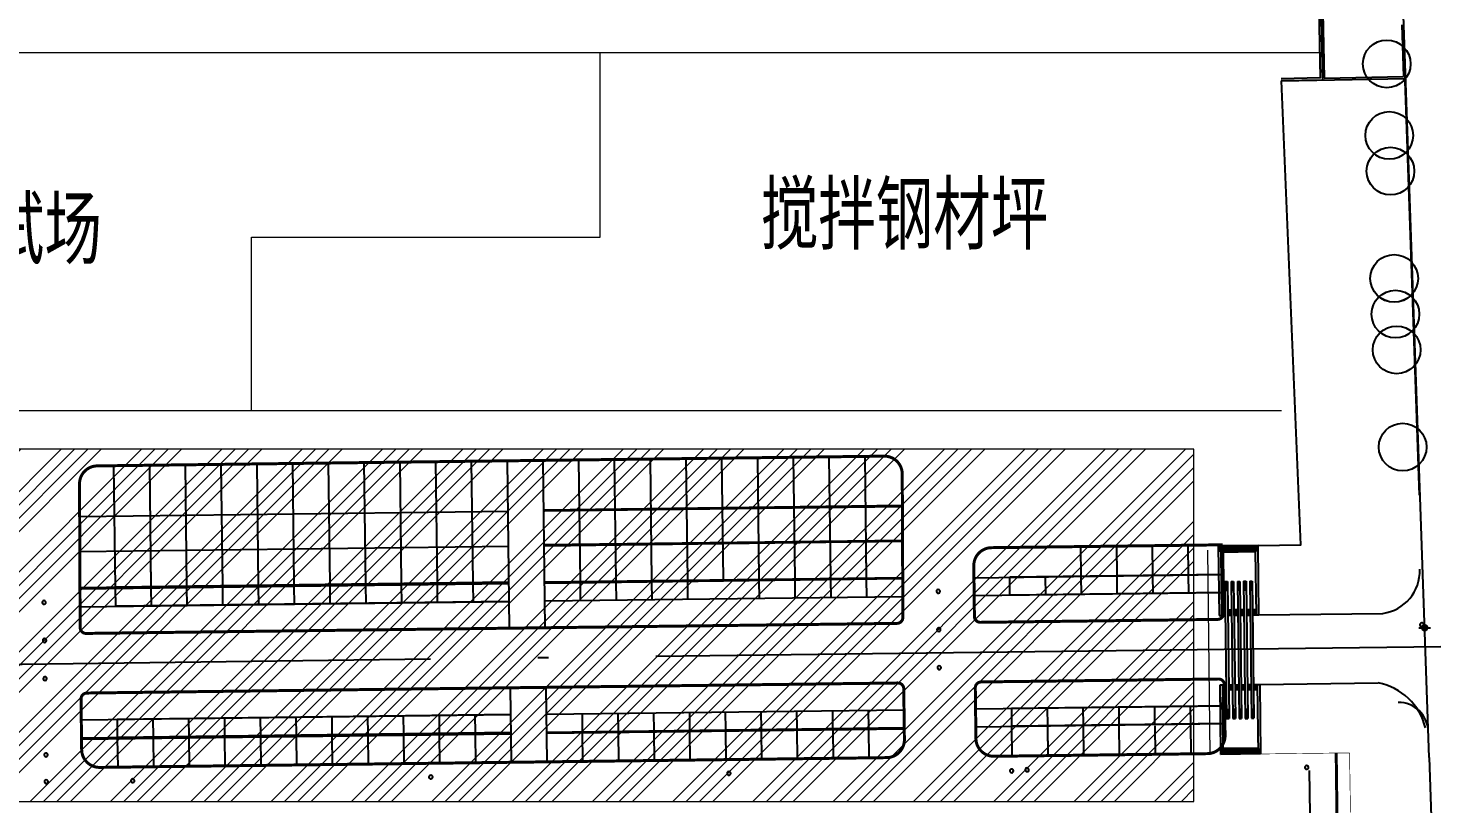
# Model space of a CAD drawing. Extents: x 60102 to 11003895, y 103457 to 3214550.
# Drawn here: x 10125695 to 10364218, y 2703442 to 2833474 of the extents above; entities that cross this region are included whole.
import ezdxf

# ---------------------------------------------------------------- set-up
doc = ezdxf.new("R2010")
doc.units = 0
doc.header["$LTSCALE"] = 10
doc.linetypes.add('DOTE', pattern=[2.42, 2, -0.2, 0.02, -0.2])
doc.layers.get('0').update_dxf_attribs({"linetype": 'CONTINUOUS', "lineweight": 0})
for name, color, linetype in [('01', 7, 'CONTINUOUS'), ('11', 3, 'CONTINUOUS'), ('DIM_COOR', 3, 'CONTINUOUS'), ('PUB_HATCH', 8, 'CONTINUOUS'), ('STAIR', 2, 'CONTINUOUS'), ('WINDOW', 2, 'CONTINUOUS'), ('x-ozt-rev$0$ZW-树', 253, 'CONTINUOUS'), ('x-ozt-rev$0$ZW-道路-缘石', 253, 'CONTINUOUS'), ('ZW-树', 8, 'CONTINUOUS'), ('ZW-道路-缘石', 7, 'CONTINUOUS'), ('围墙', 6, 'FENCELINE2'), ('散水', 2, 'CONTINUOUS'), ('本院设计厂区道路', 161, 'CONTINUOUS'), ('本院设计厂区道路中心', 2, 'DOTE'), ('本院设计标高', 31, 'CONTINUOUS'), ('路緣', 140, 'CONTINUOUS')]:
    doc.layers.add(name, color=color, linetype=linetype)
doc.layers.add('frame', color=7, linetype='CONTINUOUS', lineweight=0)
doc.styles.get("Standard").update_dxf_attribs({"font": 'isocp.shx', "width": 0.707, "height": 10, "bigfont": 'intecad.shx'})
doc.linetypes.add('FENCELINE2', pattern='A,0.25,-0.1,[132,ltypeshp.shx,S=0.1,R=0,X=-0.1,Y=0],-0.1,1', length=1.45)

# ---------------------------------------------------------------- blocks, each defined once
blk = doc.blocks.new('A')
at = {"layer": 'ZW-树', "linetype": 'Continuous'}
blk.add_circle((0, 0), 4, dxfattribs=at)
blk = doc.blocks.new('道路标高')
at = {"layer": '本院设计标高', "const_width": 490}
blk.add_lwpolyline([(-113, -217, 1), (113, 217, 1)], format="xyb", close=True, dxfattribs=at)
blk = doc.blocks.new('x-ozt-rev$0$A')
at = {"layer": 'x-ozt-rev$0$ZW-树', "linetype": 'Continuous'}
blk.add_circle((0, 0), 4, dxfattribs=at)

msp = doc.modelspace()

# ---------------------------------------------------------------- hatches: boundary and pattern name
at = {"layer": '01', "lineweight": 0}
h = msp.add_hatch(dxfattribs=at)
h.set_pattern_fill('ANSI34', color=3, scale=500, style=0)
h.paths.add_polyline_path([(9972825.285, 2703805.901), (10321181.142, 2703805.901), (10321181.142, 2729288.152), (9972825.285, 2724965.739), (9972825.285, 2703805.901)])
h.paths.add_polyline_path([(9972825.285, 2742539.867), (9972825.285, 2724965.739), (10321181.142, 2729288.152), (10321181.142, 2762877.517), (9972825.285, 2762877.517)])
h.paths.add_polyline_path([(9990481.447, 2704966.208, -1), (9990764.949, 2705525.678, -1), (9990481.447, 2704966.208)], flags=16)
h.paths.add_polyline_path([(10008671.975, 2707909.179), (9996672.899, 2707760.294), (9990673.361, 2707685.851), (9984673.823, 2707611.409), (9981674.054, 2707574.187, -0.4142135624), (9978637.063, 2710536.735), (9978614.73, 2712336.597), (9978612.249, 2712536.581), (9978575.028, 2715536.35), (9984574.566, 2715610.793), (9990574.104, 2715685.235), (9996573.642, 2715759.678), (10002573.181, 2715834.12), (10008572.719, 2715908.563), (10014572.257, 2715983.005), (10014609.478, 2712983.236), (10008609.94, 2712908.794), (10002610.402, 2712834.351), (9996610.864, 2712759.909), (9990611.325, 2712685.466), (9984611.787, 2712611.024), (9978612.249, 2712536.581), (9978614.73, 2712336.597), (9984614.269, 2712411.039), (9990613.807, 2712485.482), (9996613.345, 2712559.924), (10008612.421, 2712708.809), (10014611.96, 2712783.252), (10014671.514, 2707983.621), (10008671.975, 2707909.179)], flags=16)
h.paths.add_polyline_path([(9978263.752, 2728682.571, -1), (9978547.253, 2729242.041, -1), (9978263.752, 2728682.571)], flags=16)
h.paths.add_polyline_path([(9978299.47, 2750042.066), (9984146.441, 2750114.615), (9990145.979, 2750189.058), (9996145.517, 2750263.5), (10002145.056, 2750337.943), (10008144.594, 2750412.386), (10014144.132, 2750486.828), (10014219.675, 2744398.639), (10014296.82, 2738181.297), (10008297.281, 2738106.854), (10002297.743, 2738032.412), (9996298.205, 2737957.969), (9990298.667, 2737883.527), (9984299.129, 2737809.084), (9978353.372, 2737735.309), (9978354.248, 2737535.304), (9984301.61, 2737609.1), (9990301.148, 2737683.542), (9996300.686, 2737757.985), (10002300.225, 2737832.427), (10008299.763, 2737906.87), (10014299.301, 2737981.312), (10014336.522, 2734981.543), (10008336.984, 2734907.101), (10002337.446, 2734832.658), (9996337.908, 2734758.215), (9990338.37, 2734683.773), (9984338.831, 2734609.33), (9978367.388, 2734535.237), (9978354.248, 2737535.304), (9978353.372, 2737735.309), (9978326.138, 2743953.271)], flags=16)

# ---------------------------------------------------------------- linework, layer by layer
at = {"color": 0, "ltscale": 0.5}
for p, q in [((10325763.503, 2745621.873, 0), (10325760.559, 2745859.084, 0)), ((10325846.829, 2745622.907, 0), (10325843.886, 2745860.118, 0)), ((10326171.477, 2712742.029, 0), (10326174.42, 2712504.818, 0)), ((10326254.804, 2712743.062, 0), (10326257.747, 2712505.852, 0))]:
    msp.add_line(p, q, dxfattribs=at)
at = {"color": 0, "ltscale": 0.5, "extrusion": (2.48879e-24, 3.08811e-26, -1)}
for centre, major_axis, ratio, start_param, end_param in [((10325803.962, 2745918.967, 0), (-66.434, 1.879), 0.9999999926, -0.0406873627, 6.2424979445), ((10326219.295, 2712446.03, 0), (-66.457, -0.69), 0.9999999928, -0.0020222816, 6.2811630256)]:
    msp.add_ellipse(centre, major_axis=major_axis, ratio=ratio, start_param=start_param, end_param=end_param, dxfattribs=at)
at = {"layer": '01', "lineweight": 0}
for p, q in [((10342830.49, 2829355.219), (9974097.04, 2829355.219)), ((10221563.73, 2798463.44), (10221563.73, 2829355.219)), ((10163097.04, 2769377.639), (10163097.04, 2798463.44)), ((10163097.04, 2798463.44), (10221563.73, 2798463.44)), ((10063097.04, 2769377.639), (10335867.951, 2769377.639))]:
    msp.add_line(p, q, dxfattribs=at)
at = {"layer": '01', "color": 0, "lineweight": 0}
msp.add_lwpolyline([(9972825.285, 2703805.901), (10321181.142, 2703805.901), (10321181.142, 2762877.517), (9972825.285, 2762877.517)], close=True, dxfattribs=at)
at = {"layer": '11', "color": 3, "linetype": 'Continuous', "lineweight": 0}
msp.add_line((10323432.158, 2745925.932, 0), (10323857.024, 2711684.761, 0), dxfattribs=at)
at = {"layer": 'DIM_COOR', "color": 0, "linetype": 'Continuous'}
for p, q in [((10359889.029, 2731930.788), (10359864.215, 2733930.634)), ((10358876.699, 2732918.304), (10360876.545, 2732943.118))]:
    msp.add_line(p, q, dxfattribs=at)
at = {"layer": 'frame', "color": 0}
msp.add_line((10356397.471, 2831110.224), (10358844.421, 2760242.318), dxfattribs=at)
at = {"layer": 'PUB_HATCH', "color": 0}
for p, q in [((10325263.751, 2746614.588, 0), (10331929.908, 2746697.302, 0)), ((10325264.534, 2746551.529, 0), (10331930.69, 2746634.243, 0)), ((10325265.392, 2746482.397, 0), (10331931.554, 2746565.111, 0)), ((10325266.344, 2746405.607, 0), (10331932.501, 2746488.321, 0)), ((10325267.052, 2746348.606, 0), (10331933.208, 2746431.32, 0)), ((10325268.215, 2746254.883, 0), (10331934.365, 2746337.597, 0)), ((10325269.993, 2746111.528, 0), (10331936.143, 2746194.242, 0)), ((10325272.104, 2745941.424, 0), (10331938.254, 2746024.138, 0)), ((10328463.235, 2740631.14, 0), (10328879.869, 2740636.31, 0)), ((10329504.821, 2740644.064, 0), (10329921.456, 2740649.234, 0)), ((10330546.408, 2740656.988, 0), (10330963.042, 2740662.158, 0)), ((10326380.062, 2740605.292, 0), (10326796.696, 2740610.462, 0)), ((10326381.054, 2740525.313, 0), (10326797.689, 2740530.482, 0)), ((10326382.066, 2740443.752, 0), (10326798.701, 2740448.921, 0)), ((10326383.076, 2740362.337, 0), (10326799.711, 2740367.507, 0)), ((10326385.108, 2740198.636, 0), (10326801.742, 2740203.806, 0)), ((10326387.57, 2740000.17, 0), (10326804.205, 2740005.34, 0)), ((10326391.404, 2739691.156, 0), (10326808.039, 2739696.325, 0)), ((10326395.109, 2739392.611, 0), (10326811.743, 2739397.781, 0)), ((10327421.648, 2740618.216, 0), (10327838.283, 2740623.386, 0)), ((10327422.641, 2740538.237, 0), (10327839.275, 2740543.406, 0)), ((10327423.653, 2740456.676, 0), (10327840.287, 2740461.845, 0)), ((10327424.663, 2740375.262, 0), (10327841.297, 2740380.431, 0)), ((10327426.694, 2740211.56, 0), (10327843.329, 2740216.73, 0)), ((10327429.157, 2740013.094, 0), (10327845.791, 2740018.264, 0)), ((10327432.991, 2739704.08, 0), (10327849.625, 2739709.249, 0)), ((10327436.695, 2739405.535, 0), (10327853.33, 2739410.705, 0)), ((10328464.227, 2740551.161, 0), (10328880.862, 2740556.33, 0)), ((10328465.239, 2740469.6, 0), (10328881.874, 2740474.769, 0)), ((10328466.249, 2740388.186, 0), (10328882.884, 2740393.355, 0)), ((10328468.281, 2740224.484, 0), (10328884.915, 2740229.654, 0)), ((10328470.743, 2740026.018, 0), (10328887.378, 2740031.188, 0)), ((10328474.577, 2739717.004, 0), (10328891.212, 2739722.173, 0)), ((10328478.282, 2739418.459, 0), (10328894.916, 2739423.629, 0)), ((10329505.814, 2740564.085, 0), (10329922.448, 2740569.255, 0)), ((10329506.826, 2740482.524, 0), (10329923.46, 2740487.694, 0)), ((10329507.836, 2740401.11, 0), (10329924.47, 2740406.279, 0)), ((10329509.867, 2740237.408, 0), (10329926.502, 2740242.578, 0)), ((10329512.33, 2740038.942, 0), (10329928.964, 2740044.112, 0)), ((10329516.164, 2739729.928, 0), (10329932.799, 2739735.097, 0)), ((10329519.868, 2739431.383, 0), (10329936.503, 2739436.553, 0)), ((10330547.4, 2740577.009, 0), (10330964.035, 2740582.179, 0)), ((10330548.412, 2740495.448, 0), (10330965.047, 2740500.618, 0)), ((10330549.422, 2740414.034, 0), (10330966.057, 2740419.203, 0)), ((10330551.454, 2740250.332, 0), (10330968.088, 2740255.502, 0)), ((10330553.916, 2740051.866, 0), (10330970.551, 2740057.036, 0)), ((10330557.75, 2739742.852, 0), (10330974.385, 2739748.021, 0)), ((10330561.455, 2739444.307, 0), (10330978.089, 2739449.477, 0)), ((10325815.01, 2735764.149, 0), (10326440.035, 2735771.904, 0)), ((10325818.11, 2735514.168, 0), (10326443.136, 2735521.924, 0)), ((10325821.21, 2735264.187, 0), (10326446.238, 2735271.943, 0)), ((10326856.669, 2735777.074, 0), (10327481.621, 2735784.828, 0)), ((10326859.771, 2735527.093, 0), (10327484.723, 2735534.848, 0)), ((10326862.873, 2735277.112, 0), (10327487.825, 2735284.867, 0)), ((10327898.256, 2735789.998, 0), (10328523.208, 2735797.752, 0)), ((10327901.357, 2735540.017, 0), (10328526.309, 2735547.772, 0)), ((10327904.459, 2735290.036, 0), (10328529.411, 2735297.791, 0)), ((10328939.842, 2735802.922, 0), (10329564.794, 2735810.676, 0)), ((10328942.944, 2735552.941, 0), (10329567.896, 2735560.696, 0)), ((10328946.046, 2735302.96, 0), (10329570.998, 2735310.715, 0)), ((10329981.429, 2735815.846, 0), (10330606.381, 2735823.6, 0)), ((10329984.53, 2735565.865, 0), (10330609.482, 2735573.62, 0)), ((10329987.632, 2735315.885, 0), (10330612.584, 2735323.639, 0)), ((10331023.015, 2735828.77, 0), (10331647.894, 2735836.524, 0)), ((10331026.117, 2735578.789, 0), (10331650.995, 2735586.543, 0)), ((10331029.219, 2735328.809, 0), (10331654.095, 2735336.562, 0)), ((10325972.245, 2723097.958, 0), (10326597.197, 2723105.713, 0)), ((10325975.347, 2722847.977, 0), (10326600.299, 2722855.732, 0)), ((10325978.449, 2722597.997, 0), (10326603.401, 2722605.751, 0)), ((10327013.832, 2723110.882, 0), (10327638.784, 2723118.637, 0)), ((10327016.933, 2722860.901, 0), (10327641.885, 2722868.656, 0)), ((10327020.035, 2722610.921, 0), (10327644.987, 2722618.675, 0)), ((10328055.418, 2723123.806, 0), (10328680.37, 2723131.561, 0)), ((10328058.52, 2722873.825, 0), (10328683.472, 2722881.58, 0)), ((10328061.622, 2722623.845, 0), (10328686.574, 2722631.599, 0)), ((10329097.005, 2723136.73, 0), (10329721.957, 2723144.485, 0)), ((10329100.106, 2722886.749, 0), (10329725.058, 2722894.504, 0)), ((10329103.208, 2722636.769, 0), (10329728.16, 2722644.523, 0)), ((10330138.591, 2723149.654, 0), (10330763.543, 2723157.409, 0)), ((10330141.693, 2722899.674, 0), (10330766.645, 2722907.428, 0)), ((10330144.795, 2722649.693, 0), (10330769.747, 2722657.447, 0)), ((10331180.178, 2723162.578, 0), (10331805.13, 2723170.333, 0)), ((10331183.28, 2722912.598, 0), (10331808.231, 2722920.352, 0)), ((10331186.381, 2722662.617, 0), (10331811.333, 2722670.371, 0)), ((10326648.326, 2718985.044, 0), (10327064.961, 2718990.214, 0)), ((10326652.031, 2718686.5, 0), (10327068.665, 2718691.669, 0)), ((10326655.865, 2718377.485, 0), (10327072.5, 2718382.655, 0)), ((10326658.328, 2718179.019, 0), (10327074.962, 2718184.189, 0)), ((10326660.359, 2718015.318, 0), (10327076.993, 2718020.487, 0)), ((10326661.369, 2717933.904, 0), (10327078.004, 2717939.073, 0)), ((10326662.381, 2717852.343, 0), (10327079.016, 2717857.512, 0)), ((10326663.373, 2717772.363, 0), (10327080.008, 2717777.533, 0)), ((10327689.913, 2718997.968, 0), (10328106.548, 2719003.138, 0)), ((10327693.617, 2718699.424, 0), (10328110.252, 2718704.593, 0)), ((10327697.452, 2718390.409, 0), (10328114.086, 2718395.579, 0)), ((10327699.914, 2718191.943, 0), (10328116.549, 2718197.113, 0)), ((10327701.945, 2718028.242, 0), (10328118.58, 2718033.411, 0)), ((10327702.956, 2717946.828, 0), (10328119.59, 2717951.997, 0)), ((10327703.968, 2717865.267, 0), (10328120.602, 2717870.436, 0)), ((10327704.96, 2717785.287, 0), (10328121.595, 2717790.457, 0)), ((10328731.5, 2719010.892, 0), (10329148.134, 2719016.062, 0)), ((10328735.204, 2718712.348, 0), (10329151.838, 2718717.517, 0)), ((10328739.038, 2718403.333, 0), (10329155.673, 2718408.503, 0)), ((10328741.501, 2718204.867, 0), (10329158.135, 2718210.037, 0)), ((10328743.532, 2718041.166, 0), (10329160.167, 2718046.336, 0)), ((10328744.542, 2717959.752, 0), (10329161.177, 2717964.921, 0)), ((10328745.554, 2717878.191, 0), (10329162.189, 2717883.36, 0)), ((10328746.546, 2717798.211, 0), (10329163.181, 2717803.381, 0)), ((10329773.086, 2719023.816, 0), (10330189.721, 2719028.986, 0)), ((10329776.79, 2718725.272, 0), (10330193.425, 2718730.441, 0)), ((10329780.625, 2718416.258, 0), (10330197.259, 2718421.427, 0)), ((10329783.087, 2718217.791, 0), (10330199.722, 2718222.961, 0)), ((10329785.118, 2718054.09, 0), (10330201.753, 2718059.26, 0)), ((10329786.129, 2717972.676, 0), (10330202.763, 2717977.845, 0)), ((10329787.141, 2717891.115, 0), (10330203.775, 2717896.284, 0)), ((10329788.133, 2717811.135, 0), (10330204.768, 2717816.305, 0)), ((10330814.673, 2719036.74, 0), (10331231.307, 2719041.91, 0)), ((10330818.377, 2718738.196, 0), (10331235.011, 2718743.365, 0)), ((10330822.211, 2718429.182, 0), (10331238.846, 2718434.351, 0)), ((10330824.674, 2718230.715, 0), (10331241.308, 2718235.885, 0)), ((10330826.705, 2718067.014, 0), (10331243.34, 2718072.184, 0)), ((10330827.715, 2717985.6, 0), (10331244.35, 2717990.769, 0)), ((10330828.727, 2717904.039, 0), (10331245.362, 2717909.208, 0)), ((10330829.72, 2717824.059, 0), (10331246.354, 2717829.229, 0)), ((10325688.158, 2712410.383, 0), (10332354.308, 2712493.097, 0)), ((10325690.269, 2712240.279, 0), (10332356.419, 2712322.993, 0)), ((10325692.048, 2712096.924, 0), (10332358.198, 2712179.638, 0)), ((10325693.211, 2712003.201, 0), (10332359.367, 2712085.915, 0)), ((10325693.918, 2711946.2, 0), (10332360.074, 2712028.914, 0)), ((10325694.871, 2711869.41, 0), (10332361.033, 2711952.124, 0)), ((10325695.728, 2711800.278, 0), (10332361.885, 2711882.992, 0)), ((10325696.511, 2711737.22, 0), (10332362.667, 2711819.933, 0))]:
    msp.add_line(p, q, dxfattribs=at)
at = {"layer": 'STAIR', "color": 0}
for p, q in [((10326379.032, 2740688.288, 0), (10326795.667, 2740693.458, 0)), ((10326379.032, 2740688.288, 0), (10326664.403, 2717689.367, 0)), ((10326795.667, 2740693.458, 0), (10327081.038, 2717694.537, 0)), ((10327420.618, 2740701.212, 0), (10327837.253, 2740706.382, 0)), ((10327420.618, 2740701.212, 0), (10327705.99, 2717702.291, 0)), ((10327837.253, 2740706.382, 0), (10328122.624, 2717707.461, 0)), ((10328462.205, 2740714.136, 0), (10328878.84, 2740719.306, 0)), ((10328462.205, 2740714.136, 0), (10328747.576, 2717715.215, 0)), ((10328878.84, 2740719.306, 0), (10329164.211, 2717720.385, 0)), ((10329503.791, 2740727.06, 0), (10329920.426, 2740732.23, 0)), ((10329503.791, 2740727.06, 0), (10329789.163, 2717728.139, 0)), ((10329920.426, 2740732.23, 0), (10330205.797, 2717733.309, 0)), ((10330545.378, 2740739.984, 0), (10330962.013, 2740745.154, 0)), ((10330545.378, 2740739.984, 0), (10330830.749, 2717741.063, 0)), ((10330962.013, 2740745.154, 0), (10331247.384, 2717746.233, 0)), ((10326814.281, 2739193.228, 0), (10326397.647, 2739188.058, 0)), ((10327855.868, 2739206.152, 0), (10327439.233, 2739200.982, 0)), ((10328897.454, 2739219.076, 0), (10328480.82, 2739213.906, 0)), ((10329939.041, 2739232, 0), (10329522.406, 2739226.83, 0)), ((10330980.627, 2739244.924, 0), (10330563.993, 2739239.754, 0)), ((10325969.143, 2723347.955, 0), (10326060.665, 2715971.917, 0)), ((10331802.025, 2723420.555, 0), (10331946.774, 2711754.795, 0)), ((10327062.423, 2719194.767, 0), (10326645.788, 2719189.597, 0)), ((10328104.01, 2719207.691, 0), (10327687.375, 2719202.521, 0)), ((10329145.596, 2719220.615, 0), (10328728.961, 2719215.445, 0)), ((10330187.183, 2719233.539, 0), (10329770.548, 2719228.369, 0)), ((10331228.769, 2719246.463, 0), (10330812.134, 2719241.293, 0)), ((10326664.403, 2717689.367, 0), (10327081.038, 2717694.537, 0)), ((10327705.99, 2717702.291, 0), (10328122.624, 2717707.461, 0)), ((10328747.576, 2717715.215, 0), (10329164.211, 2717720.385, 0)), ((10329789.163, 2717728.139, 0), (10330205.797, 2717733.309, 0)), ((10330830.749, 2717741.063, 0), (10331247.384, 2717746.233, 0)), ((10330830.749, 2717741.063, 0), (10331247.384, 2717746.233, 0))]:
    msp.add_line(p, q, dxfattribs=at)
at = {"layer": 'WINDOW', "color": 0}
msp.add_line((10330818.342, 2718740.986, 0), (10331234.977, 2718746.156, 0), dxfattribs=at)
at = {"layer": 'x-ozt-rev$0$ZW-道路-缘石', "color": 0}
msp.add_line((10359018.946, 2755187.77), (10356397.471, 2831110.224), dxfattribs=at)
at = {"layer": 'ZW-道路-缘石', "color": 0}
for q in [(10347406.644, 3091472.467), (10364218.458, 2604067.868)]:
    msp.add_line((10360632.649, 2711193.125), q, dxfattribs=at)
at = {"layer": 'ZW-道路-缘石', "color": 0, "elevation": 0, "flags": 128}
for points in [[(10332073.5, 2735091.475), (10352844.699, 2735347.478)], [(10332218.25, 2723425.723), (10352083.691, 2723672.214)]]:
    msp.add_lwpolyline(points, dxfattribs=at)
at = {"layer": 'ZW-道路-缘石', "color": 0}
for centre, radius, start, end in [((10351902.66, 2742432.704, 0), 7147.577, 277.57352571, 2.4333084), ((10350261.066, 2713821.056, 0), 10018.346, 13.32060828, 79.51788216)]:
    msp.add_arc(centre, radius, start, end, dxfattribs=at)
at = {"layer": '围墙', "color": 0, "ltscale": 8000, "const_width": 100, "elevation": 0, "flags": 128}
msp.add_lwpolyline([(10332363.428, 2711759.951), (10347274.476, 2711944.968), (10347468.419, 2699647.456)], dxfattribs=at)
at = {"layer": '散水', "color": 0}
for p, q in [((10331929.176, 2746757.271, 0), (10325263.007, 2746674.557, 0)), ((10325263.007, 2746674.557, 0), (10325407.753, 2735009.038, 0)), ((10325273.863, 2745799.624, 0), (10331939.999, 2745882.338, 0)), ((10325692.566, 2745638.14, 0), (10331525.45, 2745710.515, 0)), ((10325692.566, 2745638.14, 0), (10325824.311, 2735014.191, 0)), ((10331657.198, 2735086.339, 0), (10331525.45, 2745710.515, 0)), ((10332073.494, 2735091.747, 0), (10331929.176, 2746757.271, 0)), ((10326438.484, 2735896.895, 0), (10325813.46, 2735889.139, 0)), ((10327480.07, 2735909.819, 0), (10326855.118, 2735902.064, 0)), ((10328521.657, 2735922.743, 0), (10327896.705, 2735914.988, 0)), ((10329563.243, 2735935.667, 0), (10328938.291, 2735927.912, 0)), ((10330604.83, 2735948.591, 0), (10329979.878, 2735940.836, 0)), ((10331646.344, 2735961.514, 0), (10331021.464, 2735953.76, 0)), ((10325407.753, 2735009.038, 0), (10326449.34, 2735021.922, 0)), ((10325407.753, 2735009.038, 0), (10325824.388, 2735014.191, 0)), ((10326865.975, 2735027.075, 0), (10327490.927, 2735034.805, 0)), ((10327907.562, 2735039.959, 0), (10328532.514, 2735047.689, 0)), ((10328949.149, 2735052.843, 0), (10329574.101, 2735060.573, 0)), ((10329990.736, 2735065.726, 0), (10330615.688, 2735073.457, 0)), ((10331032.323, 2735078.61, 0), (10332073.497, 2735091.489, 0)), ((10325552.509, 2723342.769, 0), (10326594.095, 2723355.734, 0)), ((10325552.509, 2723342.769, 0), (10325969.143, 2723347.955, 0)), ((10325697.255, 2711677.25, 0), (10325552.509, 2723342.769, 0)), ((10326604.952, 2722480.761, 0), (10325980, 2722473.006, 0)), ((10327010.729, 2723360.919, 0), (10327635.681, 2723368.698, 0)), ((10327646.538, 2722493.685, 0), (10327021.586, 2722485.93, 0)), ((10328052.315, 2723373.884, 0), (10328677.267, 2723381.662, 0)), ((10328688.125, 2722506.609, 0), (10328063.173, 2722498.854, 0)), ((10329093.901, 2723386.848, 0), (10329718.853, 2723394.627, 0)), ((10329729.711, 2722519.533, 0), (10329104.759, 2722511.778, 0)), ((10330135.487, 2723399.812, 0), (10330760.439, 2723407.591, 0)), ((10330771.298, 2722532.457, 0), (10330146.346, 2722524.702, 0)), ((10331177.073, 2723412.777, 0), (10332218.246, 2723425.736, 0)), ((10331812.884, 2722545.381, 0), (10331187.932, 2722537.626, 0)), ((10332218.249, 2723425.478, 0), (10332363.424, 2711759.964, 0)), ((10326100.966, 2712724.007, 0), (10325993.958, 2721348.093, 0)), ((10325686.399, 2712552.183, 0), (10332352.535, 2712634.897, 0)), ((10326100.966, 2712724.007, 0), (10331933.85, 2712796.381, 0)), ((10332363.424, 2711759.964, 0), (10325697.255, 2711677.25, 0))]:
    msp.add_line(p, q, dxfattribs=at)
at = {"layer": '本院设计厂区道路', "color": 0, "ltscale": 9000}
for p, q in [((10140285.916, 2739744.575, 0), (10140033.086, 2760120.895, 0)), ((10146285.454, 2739819.017, 0), (10146032.624, 2760195.337, 0)), ((10152284.992, 2739893.46, 0), (10152032.162, 2760269.78, 0)), ((10158284.531, 2739967.902, 0), (10158031.7, 2760344.222, 0)), ((10164284.069, 2740042.345, 0), (10164031.238, 2760418.665, 0)), ((10170283.607, 2740116.787, 0), (10170030.777, 2760493.108, 0)), ((10176283.145, 2740191.23, 0), (10176030.315, 2760567.55, 0)), ((10182282.683, 2740265.672, 0), (10182029.853, 2760641.993, 0)), ((10188282.221, 2740340.115, 0), (10188029.391, 2760716.435, 0)), ((10194281.76, 2740414.557, 0), (10194028.929, 2760790.878, 0)), ((10200281.298, 2740489, 0), (10200028.468, 2760865.32, 0)), ((10218271.629, 2740712.225, 0), (10218018.798, 2761088.545, 0)), ((10224271.167, 2740786.667, 0), (10224018.337, 2761162.987, 0)), ((10230270.705, 2740861.11, 0), (10230017.875, 2761237.43, 0)), ((10236270.243, 2740935.552, 0), (10236017.413, 2761311.872, 0)), ((10242269.781, 2741009.995, 0), (10242016.951, 2761386.315, 0)), ((10248269.319, 2741084.437, 0), (10248016.489, 2761460.757, 0)), ((10254268.858, 2741158.88, 0), (10254016.027, 2761535.2, 0)), ((10260268.396, 2741233.322, 0), (10260015.566, 2761609.643, 0)), ((10266277.056, 2741307.878, 0), (10266024.225, 2761684.198, 0)), ((10212276.232, 2752743.489, 0), (10272276.594, 2753487.976, 0)), ((10212278.714, 2752543.504, 0), (10272279.075, 2753287.991, 0)), ((10134286.027, 2751575.768, 0), (10206279.176, 2752469.062, 0)), ((10134286.027, 2745731.644, 0), (10206279.176, 2746624.938, 0)), ((10212276.232, 2746899.365, 0), (10272276.594, 2747643.852, 0)), ((10212278.714, 2746699.381, 0), (10272279.075, 2747443.868, 0)), ((10266267.934, 2741307.765, 0), (10266208.38, 2746107.395, 0)), ((10266277.056, 2741307.878, 0), (10266217.502, 2746107.508, 0)), ((10302280.147, 2741554.59, 0), (10302218.111, 2746554.206, 0)), ((10308279.685, 2741629.033, 0), (10308217.649, 2746628.648, 0)), ((10314276.742, 2741903.46, 0), (10314217.188, 2746703.091, 0)), ((10320278.761, 2741777.918, 0), (10320216.726, 2746777.533, 0)), ((10146285.454, 2739819.017, 0), (10146225.9, 2744618.648, 0)), ((10212276.232, 2740637.833, 0), (10272276.594, 2741382.32, 0)), ((10212278.714, 2740437.849, 0), (10272279.075, 2741182.336, 0)), ((10230310.408, 2737661.356, 0), (10230273.186, 2740661.125, 0)), ((10236309.946, 2737735.798, 0), (10236272.725, 2740735.568, 0)), ((10248309.022, 2737884.683, 0), (10248271.801, 2740884.453, 0)), ((10254308.56, 2737959.126, 0), (10254271.339, 2740958.895, 0)), ((10260308.099, 2738033.569, 0), (10260270.877, 2741033.338, 0)), ((10266307.637, 2738108.011, 0), (10266270.415, 2741107.78, 0)), ((10266316.758, 2738108.124, 0), (10266279.537, 2741107.893, 0)), ((10284278.7, 2741331.228, 0), (10326064.561, 2741849.708, 0)), ((10326064.561, 2741849.708, 0), (10290281.07, 2741405.705, 0)), ((10290318.292, 2738405.936, 0), (10290281.07, 2741405.705, 0)), ((10296317.83, 2738480.379, 0), (10296280.608, 2741480.148, 0)), ((10302317.368, 2738554.821, 0), (10302280.147, 2741554.59, 0)), ((10308316.906, 2738629.264, 0), (10308279.685, 2741629.033, 0)), ((10314316.444, 2738703.706, 0), (10314279.223, 2741703.475, 0)), ((10320315.982, 2738778.149, 0), (10320278.761, 2741777.918, 0)), ((10134283.582, 2739670.097, 0), (10206276.694, 2740563.391, 0)), ((10134286.027, 2739470.112, 0), (10206279.176, 2740363.406, 0)), ((10206276.694, 2740563.391, 0), (10140285.916, 2739744.575, 0)), ((10206279.176, 2740363.406, 0), (10140288.397, 2739544.59, 0)), ((10140325.619, 2736544.821, 0), (10140288.397, 2739544.59, 0)), ((10146325.157, 2736619.263, 0), (10146287.936, 2739619.033, 0)), ((10152324.695, 2736693.706, 0), (10152287.474, 2739693.475, 0)), ((10158324.233, 2736768.149, 0), (10158287.012, 2739767.918, 0)), ((10164323.771, 2736842.591, 0), (10164286.55, 2739842.36, 0)), ((10170323.31, 2736917.034, 0), (10170286.088, 2739916.803, 0)), ((10176322.848, 2736991.476, 0), (10176285.626, 2739991.245, 0)), ((10182322.386, 2737065.919, 0), (10182285.165, 2740065.688, 0)), ((10188321.924, 2737140.361, 0), (10188284.703, 2740140.13, 0)), ((10194321.462, 2737214.804, 0), (10194284.241, 2740214.573, 0)), ((10200321, 2737289.246, 0), (10200283.779, 2740289.015, 0)), ((10218311.331, 2737512.471, 0), (10218274.11, 2740512.24, 0)), ((10224310.869, 2737586.913, 0), (10224273.648, 2740586.683, 0)), ((10284315.378, 2738331.452, 0), (10326101.782, 2738849.939, 0)), ((10326101.782, 2738849.939, 0), (10290318.292, 2738405.936, 0)), ((10134322.705, 2736470.337, 0), (10206316.397, 2737363.637, 0)), ((10206316.397, 2737363.637, 0), (10140325.619, 2736544.821, 0)), ((10212315.935, 2737438.08, 0), (10272316.297, 2738182.567, 0)), ((10323157.845, 2734313.064, 0), (10314908.199, 2734210.702, 0)), ((10212551.67, 2718439.542, 0), (10272552.031, 2719184.029, 0)), ((10284551.112, 2719332.914, 0), (10326337.517, 2719851.402, 0)), ((10326337.517, 2719851.402, 0), (10290554.026, 2719407.399, 0)), ((10290554.026, 2719407.399, 0), (10290591.247, 2716407.63, 0)), ((10296553.564, 2719481.841, 0), (10296590.786, 2716482.072, 0)), ((10302553.102, 2719556.284, 0), (10302590.324, 2716556.515, 0)), ((10308552.641, 2719630.726, 0), (10308589.862, 2716630.957, 0)), ((10314552.179, 2719705.169, 0), (10314589.4, 2716705.4, 0)), ((10320551.717, 2719779.611, 0), (10320588.938, 2716779.842, 0)), ((10134558.439, 2717471.799, 0), (10206552.131, 2718365.1, 0)), ((10206552.131, 2718365.1, 0), (10140561.353, 2717546.283, 0)), ((10140561.353, 2717546.283, 0), (10140598.575, 2714546.514, 0)), ((10146560.891, 2717620.726, 0), (10146598.113, 2714620.957, 0)), ((10152560.43, 2717695.168, 0), (10152597.651, 2714695.399, 0)), ((10158559.968, 2717769.611, 0), (10158597.189, 2714769.842, 0)), ((10164559.506, 2717844.053, 0), (10164596.727, 2714844.284, 0)), ((10170559.044, 2717918.496, 0), (10170596.265, 2714918.727, 0)), ((10176558.582, 2717992.939, 0), (10176595.804, 2714993.169, 0)), ((10182558.121, 2718067.381, 0), (10182595.342, 2715067.612, 0)), ((10188557.659, 2718141.824, 0), (10188594.88, 2715142.054, 0)), ((10194557.197, 2718216.266, 0), (10194594.418, 2715216.497, 0)), ((10200556.735, 2718290.709, 0), (10200593.956, 2715290.939, 0)), ((10218547.066, 2718513.933, 0), (10218584.287, 2715514.164, 0)), ((10224546.604, 2718588.376, 0), (10224583.825, 2715588.607, 0)), ((10230546.142, 2718662.818, 0), (10230583.364, 2715663.049, 0)), ((10236545.68, 2718737.261, 0), (10236582.902, 2715737.492, 0)), ((10242545.219, 2718811.703, 0), (10242582.44, 2715811.934, 0)), ((10248544.757, 2718886.146, 0), (10248581.978, 2715886.377, 0)), ((10254544.295, 2718960.588, 0), (10254581.516, 2715960.819, 0)), ((10260543.833, 2719035.031, 0), (10260581.054, 2716035.262, 0)), ((10266543.371, 2719109.473, 0), (10266580.593, 2716109.704, 0)), ((10266552.493, 2719109.587, 0), (10266589.714, 2716109.818, 0)), ((10284588.877, 2716333.152, 0), (10326374.738, 2716851.633, 0)), ((10326374.738, 2716851.633, 0), (10290591.247, 2716407.63, 0)), ((10320588.938, 2716779.842, 0), (10320650.974, 2711780.227, 0)), ((10134596.204, 2714472.037, 0), (10206589.353, 2715365.331, 0)), ((10134598.722, 2714272.052, 0), (10206591.834, 2715165.346, 0)), ((10206589.353, 2715365.331, 0), (10140598.575, 2714546.514, 0)), ((10206591.834, 2715165.346, 0), (10140601.056, 2714346.53, 0)), ((10146600.594, 2714420.972, 0), (10146660.148, 2709621.342, 0)), ((10146600.594, 2714420.972, 0), (10146660.148, 2709621.342, 0)), ((10152600.132, 2714495.415, 0), (10152659.686, 2709695.784, 0)), ((10158599.671, 2714569.857, 0), (10158659.225, 2709770.227, 0)), ((10164599.209, 2714644.3, 0), (10164658.763, 2709844.669, 0)), ((10170598.747, 2714718.742, 0), (10170658.301, 2709919.112, 0)), ((10176598.285, 2714793.185, 0), (10176657.839, 2709993.554, 0)), ((10182597.823, 2714867.627, 0), (10182657.377, 2710067.997, 0)), ((10188597.361, 2714942.07, 0), (10188656.915, 2710142.439, 0)), ((10194596.9, 2715016.512, 0), (10194656.454, 2710216.882, 0)), ((10200596.438, 2715090.955, 0), (10200655.992, 2710291.324, 0)), ((10212588.891, 2715439.773, 0), (10272589.252, 2716184.26, 0)), ((10212591.372, 2715239.789, 0), (10272591.734, 2715984.275, 0)), ((10218586.769, 2715314.18, 0), (10218646.323, 2710514.549, 0)), ((10224586.307, 2715388.622, 0), (10224645.861, 2710588.992, 0)), ((10230585.845, 2715463.065, 0), (10230645.399, 2710663.434, 0)), ((10236585.383, 2715537.507, 0), (10236644.937, 2710737.877, 0)), ((10242584.921, 2715611.95, 0), (10242644.475, 2710812.319, 0)), ((10248584.459, 2715686.392, 0), (10248644.014, 2710886.762, 0)), ((10254583.998, 2715760.835, 0), (10254643.552, 2710961.204, 0)), ((10260583.536, 2715835.277, 0), (10260643.09, 2711035.647, 0)), ((10266583.074, 2715909.72, 0), (10266642.628, 2711110.089, 0)), ((10266592.196, 2715909.833, 0), (10266651.75, 2711110.202, 0)), ((10266592.196, 2715909.833, 0), (10266651.75, 2711110.202, 0)), ((10290591.247, 2716407.63, 0), (10290653.283, 2711408.014, 0)), ((10296590.786, 2716482.072, 0), (10296652.821, 2711482.457, 0)), ((10296593.267, 2716282.088, 0), (10296652.821, 2711482.457, 0)), ((10302590.324, 2716556.515, 0), (10302652.359, 2711556.899, 0)), ((10308589.862, 2716630.957, 0), (10308651.897, 2711631.342, 0)), ((10314591.882, 2716505.415, 0), (10314651.436, 2711705.785, 0)), ((10140601.056, 2714346.53, 0), (10140660.61, 2709546.899, 0))]:
    msp.add_line(p, q, dxfattribs=at)
at = {"layer": '本院设计厂区道路', "color": 0, "linetype": 'Continuous', "ltscale": 3, "elevation": 0, "flags": 128}
msp.add_lwpolyline([(10331929.18, 2746757.258), (10339129.466, 2746846.599), (10335867.951, 2824670.993)], dxfattribs=at)
at = {"layer": '本院设计厂区道路', "color": 0, "ltscale": 9000, "const_width": 500, "elevation": 0, "flags": 128}
for points in [[(10137224.123, 2760086.041, 0.4141604919), (10134261.569, 2757049.594)], [(10272254.261, 2758761.27, 0.4142135624), (10269217.271, 2761723.818)], [(10287216.796, 2746368.069, 0.4141604919), (10284254.242, 2743331.622)], [(10285370.498, 2733844.197), (10325157.691, 2734337.879, 0.4142135622), (10326145.207, 2735350.209), (10326002.526, 2746849.323)], [(10271372.205, 2733670.506, 0.4142135624), (10272359.721, 2734682.836)], [(10284358.166, 2734831.895, 0.4142666349), (10285370.498, 2733844.197)], [(10134365.493, 2732970.779, 0.4142666349), (10135377.826, 2731983.082)], [(10284507.056, 2722832.456, -0.4142666349), (10285494.569, 2723844.967)], [(10326340.619, 2719601.421), (10326294.092, 2723351.132, 0.4142135624), (10325281.762, 2724338.648), (10320215.207, 2724275.782)], [(10134514.383, 2720971.341, -0.4142666349), (10135501.896, 2721983.852)], [(10271496.276, 2723671.276, -0.4142135624), (10272508.606, 2722683.76)], [(10326314.273, 2721724.705), (10326399.553, 2714851.787, -0.4142135625), (10323437.005, 2711814.796), (10287651.044, 2711370.763)], [(10272614.067, 2714184.414, -0.4142135624), (10269651.519, 2711147.424)], [(10287651.044, 2711370.763, -0.4141604919), (10284614.061, 2714332.767)], [(10137658.371, 2709509.647, -0.4141604919), (10134621.388, 2712471.652)]]:
    msp.add_lwpolyline(points, format="xyb", dxfattribs=at)
for points in [[(10269217.271, 2761723.818), (10137224.123, 2760086.041)], [(10272359.721, 2734682.836), (10272254.261, 2758761.27)], [(10134365.493, 2732970.779), (10134261.569, 2757049.594)], [(10326002.526, 2746849.323), (10287216.796, 2746368.069)], [(10284358.166, 2734831.895), (10284254.242, 2743331.622)], [(10135377.826, 2731983.082), (10271372.205, 2733670.506)], [(10285494.569, 2723844.967), (10322748.484, 2724307.215)], [(10135501.896, 2721983.852), (10271496.276, 2723671.276)], [(10272508.606, 2722683.76), (10272614.067, 2714184.414)], [(10284507.056, 2722832.456), (10284614.061, 2714332.767)], [(10134514.383, 2720971.341), (10134621.388, 2712471.652)], [(10269651.519, 2711147.424), (10137658.371, 2709509.647)]]:
    msp.add_lwpolyline(points, dxfattribs=at)
at = {"layer": '本院设计厂区道路', "color": 0, "ltscale": 9000, "elevation": 0, "flags": 128}
for points in [[(10206372.229, 2732863.984), (10206023.864, 2760939.711)], [(10212371.767, 2732938.426), (10212023.402, 2761014.154)], [(10206496.3, 2722864.753), (10206651.388, 2710365.715)], [(10212495.838, 2722939.196), (10212650.926, 2710440.158)]]:
    msp.add_lwpolyline(points, dxfattribs=at)
at = {"layer": '本院设计厂区道路', "color": 0, "linetype": 'Continuous', "ltscale": 3, "const_width": 500, "elevation": 0, "flags": 128}
for points in [[(10323437.005, 2711814.796), (10323437.005, 2711814.796)], [(10345037.728, 2711917.214), (10345129.161, 2704548.289)], [(10346332.774, 2607575.043), (10345037.728, 2711917.214)]]:
    msp.add_lwpolyline(points, dxfattribs=at)
at = {"layer": '本院设计厂区道路', "color": 0, "ltscale": 3}
msp.add_arc((10355482.506, 2715423.181), 5000, 1.9919273, 90.7005097, dxfattribs=at)
at = {"layer": '本院设计厂区道路中心', "color": 0, "ltscale": 9000}
for p, q in [((9577573.408, 2720061.437), (10362571.646, 2729801.728)), ((10341788.408, 2611130.643, 0), (10340574.129, 2708992.932, 0))]:
    msp.add_line(p, q, dxfattribs=at)
at = {"layer": '路緣', "color": 0}
for p, q in [((10342360.572, 2842815.131), (10342712.244, 2824818.567)), ((10342654.653, 2843120.935), (10343006.326, 2825124.371)), ((10356039.488, 2834076.22), (10356339.585, 2825384.917)), ((10335834.645, 2824684.171), (10356649.914, 2825090.924)), ((10343006.326, 2825124.371), (10356339.585, 2825384.917))]:
    msp.add_line(p, q, dxfattribs=at)
for points in [[(10335886.163, 2851340.266), (10338842.213, 2851398.03), (10339018.049, 2842399.748), (10342017.477, 2842458.36), (10342355.487, 2825160.956), (10335827.077, 2825020.193)], [(10335879.325, 2851690.199), (10339185.308, 2851754.801), (10339361.145, 2842756.519), (10342360.572, 2842815.131), (10342712.244, 2824818.567), (10335834.622, 2824670.275)]]:
    msp.add_lwpolyline(points, dxfattribs=at)

# ---------------------------------------------------------------- block references
at = {"layer": 'x-ozt-rev$0$ZW-树', "color": 0, "linetype": 'Continuous', "xscale": 999.9999999926191, "yscale": 1000, "zscale": 1000, "rotation": 1.977541674821253}
for p in [(10354140.628, 2809535.327), (10354761.768, 2791546.047), (10354968.814, 2785549.62), (10355175.861, 2779553.194), (10356183.902, 2763249.388)]:
    msp.add_blockref('x-ozt-rev$0$A', p, dxfattribs=at)
at = {"layer": 'ZW-树', "color": 0, "linetype": 'Continuous', "xscale": 999.9999999999786, "yscale": 1000, "zscale": 1000, "rotation": 1.97780144332019}
for p in [(10353519.676, 2827526.202), (10353933.824, 2815533.351), (10354140.897, 2809536.925), (10354762.119, 2791547.648), (10354969.192, 2785551.222), (10355176.266, 2779554.797)]:
    msp.add_blockref('A', p, dxfattribs=at)
at = {"layer": '本院设计标高', "color": 0, "linetype": 'Continuous', "ltscale": 3, "xscale": 1.280000001799387, "zscale": 1.28, "rotation": 0.6904814691178797}
for p, yscale in [((10278304.835, 2739029.597, 0), 1.279999986290932), ((10128316.136, 2737188.36, 0), 1.279999986290932), ((10359397.235, 2733456.646, 0), 1.279999986290932), ((10359876.579, 2732934.17, 0), 1.280000001192093), ((10128394.292, 2730796.191, 0), 1.279999986290932), ((10278383.081, 2732630.076, 0), 1.279999986290932), ((10278461.326, 2726230.554, 0), 1.279999986290932), ((10128472.537, 2724396.671, 0), 1.279999986290932), ((10128629.031, 2711597.326, 0), 1.279999986290932), ((10293180.175, 2709109.225, 0.001), 1.279999986290932), ((10340090.435, 2709518.816, 0), 1.279999986290932), ((10128684.003, 2707097.371, 0), 1.279999986290932), ((10143191.386, 2707275.34, 0), 1.279999986290932), ((10193187.649, 2707886.635, 0), 1.279999986290932), ((10243183.912, 2708497.93, 0.001), 1.279999986290932), ((10290600.776, 2708913.713, 0.001), 1.279999986290932)]:
    msp.add_blockref('道路标高', p, dxfattribs=dict(at, yscale=yscale))

# ---------------------------------------------------------------- texts
at = {"layer": '01', "color": 0, "lineweight": 0, "char_height": 10000, "width": 211534.4, "attachment_point": 1}
for s, insert in [('{\\fSimSun|b0|i0|c134|p2;搅拌钢材坪}', (10248527.555, 2807463.928)), ('{\\fSimSun|b0|i0|c134|p2;港机调试场}', (10089814.688, 2804979.54))]:
    msp.add_mtext(s, dxfattribs=dict(at, insert=insert))

doc.saveas('drawing.dxf')
